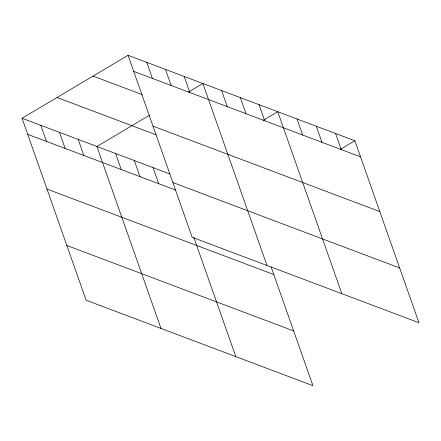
<?xml version="1.0" encoding="UTF-8"?>
<svg xmlns="http://www.w3.org/2000/svg" width="441" height="441" viewBox="0 0 441 441"><rect width="100%" height="100%" fill="white"/><g stroke="black" fill="none" stroke-linecap="round" stroke-linejoin="round"><path stroke-width="0.66" d="M271.11 266.899L312.945 385.688L86.127 300.227L22.05 118.265L128.055 55.312L354.873 140.773L418.95 322.735L192.133 237.269L128.055 55.312M149.609 115.167L96.899 146.473L160.976 328.429M188.329 92.169L202.904 83.514L266.981 265.471M263.178 120.371L277.753 111.716L341.83 293.673M340.298 149.427L354.873 140.773M133.711 71.376L360.529 156.836M93.073 76.089L142.349 94.655M152.994 126.12L379.806 211.581M57.032 97.494L156.208 134.858M22.05 118.265L169.879 173.969M172.855 182.524L399.673 267.985M27.706 134.334L175.535 190.032M46.989 189.079L273.8 274.539M66.85 245.483L293.667 330.943M335.59 133.507L341.251 149.571M316.313 126.242L321.969 142.311M297.036 118.982L302.691 135.045M259.043 104.666L264.699 120.729M240.328 97.615L245.984 113.679M221.619 90.565L227.275 106.628M184.195 76.464L189.85 92.527M165.48 69.413L171.136 85.477M146.77 62.363L152.426 78.426M193.77 237.208L235.825 356.631M153.038 167.624L158.694 183.688M134.323 160.574L139.979 176.637M115.614 153.523L121.269 169.587M78.189 139.422L83.845 155.486M59.474 132.372L65.13 148.435M40.765 125.316L46.421 141.385"/></g></svg>
